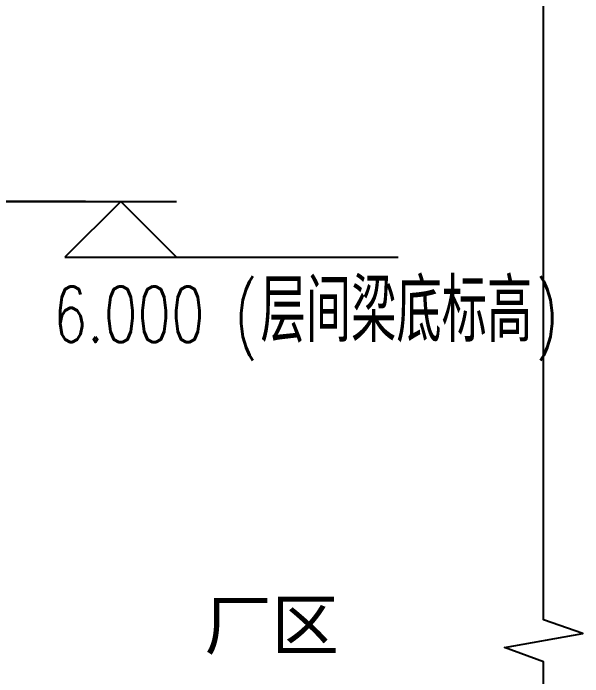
# Model space of a CAD drawing. Extents: x -1899985 to -450366, y 556196 to 2151267.
# Drawn here: x -1497155 to -1494100, y 571957 to 575516 of the extents above; entities that cross this region are included whole.
import ezdxf

# ---------------------------------------------------------------- set-up
doc = ezdxf.new("R2010")
doc.units = 0
doc.header["$LTSCALE"] = 1000
doc.header["$MEASUREMENT"] = 0
doc.linetypes.add('DOTE', pattern=[2.42, 2, -0.2, 0.02, -0.2])
for name, color, linetype in [('A-AXIS-DOTE', 14, 'DOTE'), ('DIM_ELEV', 3, 'Continuous'), ('DIM_SYMB', 3, 'Continuous'), ('PUB_TEXT', 7, 'Continuous')]:
    doc.layers.add(name, color=color, linetype=linetype)
doc.styles.add('_TCH_DIM', font='SIMPLEX', dxfattribs={"bigfont": 'GBCBIG'})
doc.styles.add('图框', font='')
doc.styles.get('图框').set_extended_font_data('SimSun')

msp = doc.modelspace()

# ---------------------------------------------------------------- linework, layer by layer
at = {"layer": 'A-AXIS-DOTE'}
msp.add_line((-1496767.1, 574507.5), (-1498084.7, 574507.5), dxfattribs=at)
at = {"layer": 'DIM_ELEV'}
for p, q in [((-1497579.9, 574507.5), (-1496278.7, 574507.5)), ((-1496578.7, 574507.5), (-1496878.7, 574207.5)), ((-1496578.7, 574507.5), (-1496278.7, 574207.5)), ((-1496878.7, 574207.5), (-1495090.7, 574207.5))]:
    msp.add_line(p, q, dxfattribs=at)
at = {"layer": 'DIM_SYMB'}
msp.add_lwpolyline([(-1494310.1, 566363.1), (-1494310.1, 572038), (-1494520.1, 572114.4), (-1494100.1, 572188.5), (-1494310.1, 572263), (-1494310.1, 577937.9)], dxfattribs=at)

# ---------------------------------------------------------------- texts
at = {"layer": 'PUB_TEXT', "style": '_TCH_DIM', "width": 0.705882}
for s, p in [('(', (-1495968.9, 573752.5)), (')', (-1494354.4, 573752.5)), ('6.000', (-1496938.9, 573752.5))]:
    msp.add_text(s, height=297.5, dxfattribs=at).set_placement(p)
at = {"layer": 'PUB_TEXT'}
for s, height, style, p in [('层间梁底标高', 337.59, '_TCH_DIM', (-1495828.9, 573752.5)), ('厂区', 264.35, '图框', (-1496129.6, 572102.8))]:
    msp.add_text(s, height=height, dxfattribs=dict(at, style=style)).set_placement(p)

doc.saveas('drawing.dxf')
